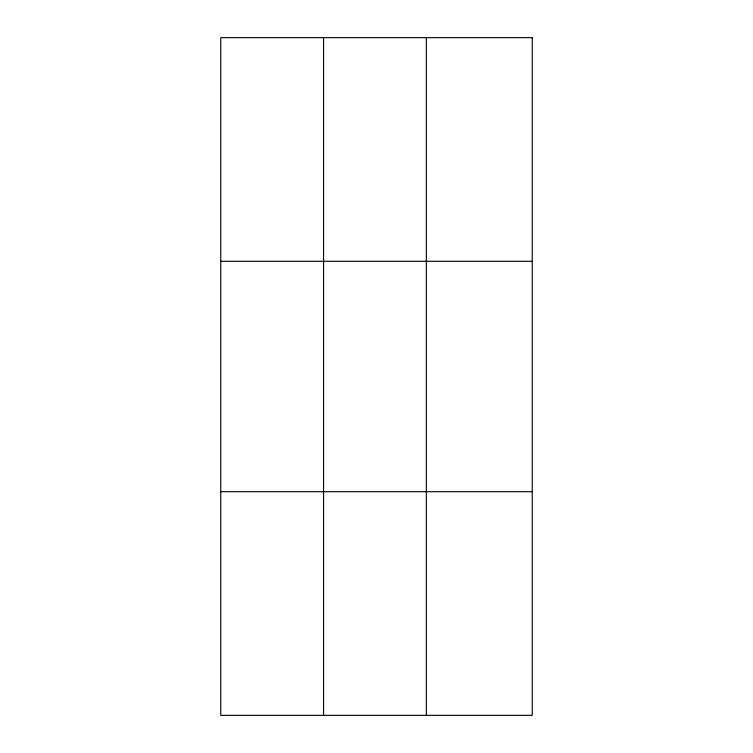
<?xml version="1.0" encoding="UTF-8"?>
<svg xmlns="http://www.w3.org/2000/svg" width="753" height="753" viewBox="0 0 753 753"><rect width="100%" height="100%" fill="white"/><g stroke="black" fill="none" stroke-linecap="round" stroke-linejoin="round"><path stroke-width="1.13" d="M323.545 37.65L323.545 715.35M426.339 37.65L426.339 715.35M220.751 261.291L532.249 261.291M220.751 491.709L532.249 491.709M532.249 37.65L220.751 37.65L220.751 715.35L532.249 715.35L532.249 37.65"/></g></svg>
